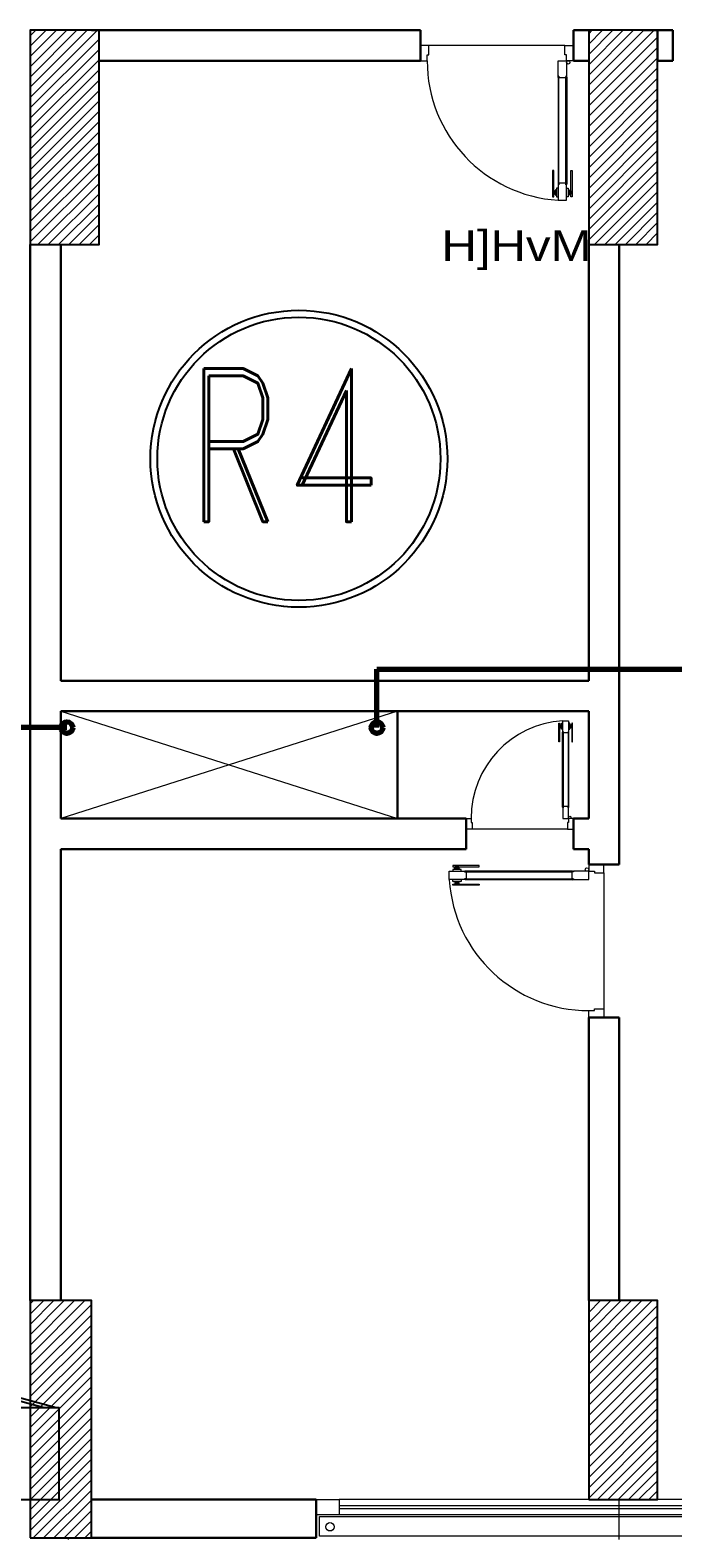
# Model space of a CAD drawing. Extents: x 800 to 995, y 398 to 804.
# Drawn here: x 884.35 to 888.55, y 742.38 to 752.23 of the extents above; entities that cross this region are included whole.
import ezdxf

# ---------------------------------------------------------------- set-up
doc = ezdxf.new("R2010")
doc.units = 0
doc.header["$MEASUREMENT"] = 0
doc.linetypes.add('ACAD_ISO02W100', pattern=[15, 12, -3])
doc.linetypes.add('CENTERX2', pattern=[4, 2.5, -0.5, 0.5, -0.5])
doc.layers.add('-FUR', color=252, linetype='CONTINUOUS')
for name, color, linetype, lineweight in [('axis', 1, 'CENTERX2', 5), ('Column', 6, 'CONTINUOUS', 25), ('DOOR', 30, 'CONTINUOUS', 9), ('elev', 90, 'CONTINUOUS', 9), ('Elevation', 150, 'CONTINUOUS', 18), ('hatch', 252, 'CONTINUOUS', 9), ('P-C-WATER', 5, 'CONTINUOUS', 70), ('P-TEXT', 1, 'CONTINUOUS', 25), ('text', 72, 'CONTINUOUS', 15), ('Wall', 252, 'CONTINUOUS', 30), ('WINDOW', 252, 'CONTINUOUS', 5)]:
    doc.layers.add(name, color=color, linetype=linetype, lineweight=lineweight)
doc.styles.add('ROMANC', font='romand.shx')
doc.styles.add('SOSA2', font='SOSA.shx', dxfattribs={"width": 0.8})
pattern_1 = [(45, (1093.753867, 428.309505), (-0.0336759605, 0.0336759605), [])]

msp = doc.modelspace()

# ---------------------------------------------------------------- hatches: boundary and pattern name
at = {"layer": 'hatch'}
h = msp.add_hatch(dxfattribs=at)
h.set_pattern_fill('ANSI31', color=252, scale=0.015, style=0)
h.set_pattern_definition(pattern_1)
h.paths.add_polyline_path([(884.3467, 750.8316), (884.7967, 750.8316), (884.7967, 752.2316), (884.3467, 752.2316)])
h = msp.add_hatch(dxfattribs=at)
h.set_pattern_fill('ANSI31', color=252, scale=0.015, style=0)
h.set_pattern_definition(pattern_1)
h.paths.add_polyline_path([(887.9967, 750.8316), (888.4467, 750.8316), (888.4467, 752.2316), (887.9967, 752.2316)])
h = msp.add_hatch(dxfattribs=at)
h.set_pattern_fill('ANSI31', color=252, scale=0.015, style=0)
h.set_pattern_definition(pattern_1)
h.paths.add_polyline_path([(884.3467, 742.3816), (884.7467, 742.3816), (884.7467, 743.9316), (884.3467, 743.9316)])
h = msp.add_hatch(dxfattribs=at)
h.set_pattern_fill('ANSI31', color=252, scale=0.015, style=0)
h.set_pattern_definition([(45, (1093.803867, 428.559505), (-0.0336759605, 0.0336759605), [])])
h.paths.add_polyline_path([(887.9967, 742.6316), (888.4467, 742.6316), (888.4467, 743.9316), (887.9967, 743.9316)])

# ---------------------------------------------------------------- linework, layer by layer
at = {"layer": '-FUR', "linetype": 'ACAD_ISO02W100'}
for p, q in [((884.4394, 743.2316), (884.098, 743.3231)), ((884.5167, 743.2316), (884.1031, 743.3424)), ((883.6367, 742.6316), (884.5367, 742.6316))]:
    msp.add_line(p, q, dxfattribs=at)
at = {"layer": '-FUR'}
msp.add_lwpolyline([(883.6367, 742.6316), (884.5367, 742.6316), (884.5367, 743.2316), (883.6367, 743.2316)], close=True, dxfattribs=at)
at = {"layer": 'axis', "color": 0, "ltscale": 0.3}
for p, q in [((888.1967, 739.9704), (888.1967, 742.6316)), ((884.5967, 739.9704), (884.5967, 742.3816))]:
    msp.add_line(p, q, dxfattribs=at)
at = {"layer": 'Column', "color": 252}
for points in [[(884.3467, 750.8316), (884.7967, 750.8316), (884.7967, 752.2316), (884.3467, 752.2316)], [(887.9967, 750.8316), (888.4467, 750.8316), (888.4467, 752.2316), (887.9967, 752.2316)], [(884.3467, 742.3816), (884.7467, 742.3816), (884.7467, 743.9316), (884.3467, 743.9316)], [(887.9967, 742.6316), (888.4467, 742.6316), (888.4467, 743.9316), (887.9967, 743.9316)]]:
    msp.add_lwpolyline(points, close=True, dxfattribs=at)
at = {"layer": 'DOOR', "color": 251}
for p, q in [((887.8412, 752.1316), (886.9523, 752.1316)), ((888.0967, 746.726), (888.0967, 745.8371))]:
    msp.add_line(p, q, dxfattribs=at)
at = {"layer": 'DOOR', "color": 252}
for p, q in [((887.7962, 751.926), (887.7962, 751.2261)), ((887.8012, 751.2261), (887.8012, 751.926)), ((887.8478, 751.2261), (887.8478, 751.926)), ((887.8528, 751.926), (887.8528, 751.2261)), ((887.8267, 747.6493), (887.8267, 747.7193)), ((887.8267, 747.7193), (887.8656, 747.7193)), ((887.8656, 747.7193), (887.8656, 747.6493)), ((887.8012, 747.5831), (887.8012, 747.7037)), ((887.8012, 747.7037), (887.8068, 747.7037)), ((887.8068, 747.7037), (887.8068, 747.5831)), ((887.8068, 747.6773), (887.8068, 747.691)), ((887.815, 747.6912), (887.8105, 747.6912)), ((887.8105, 747.6912), (887.8105, 747.6771)), ((887.8105, 747.691), (887.8105, 747.6773)), ((887.8105, 747.6771), (887.815, 747.6771)), ((887.815, 747.6721), (887.815, 747.6962)), ((887.815, 747.6962), (887.8189, 747.6962)), ((887.815, 747.6771), (887.815, 747.6912)), ((887.8189, 747.6721), (887.815, 747.6721)), ((887.8189, 747.6648), (887.8189, 747.7037)), ((887.8189, 747.7037), (887.8267, 747.7037)), ((887.8267, 747.6648), (887.8189, 747.6648)), ((887.8263, 747.1554), (887.8263, 747.6454)), ((887.8298, 747.6493), (887.8267, 747.6493)), ((887.8298, 747.6415), (887.8298, 747.6493)), ((887.8298, 747.6489), (887.8298, 747.6419)), ((887.8298, 747.6454), (887.8298, 747.1554)), ((887.8625, 747.6415), (887.8298, 747.6415)), ((887.8625, 747.6493), (887.8625, 747.6415)), ((887.8656, 747.6493), (887.8625, 747.6493)), ((887.8625, 747.6489), (887.8625, 747.6419)), ((887.8625, 747.6454), (887.8625, 747.1554)), ((887.8734, 747.7037), (887.8656, 747.7037)), ((887.8656, 747.6648), (887.8734, 747.6648)), ((887.8659, 747.1554), (887.8659, 747.6454)), ((887.8734, 747.6648), (887.8734, 747.7037)), ((887.8772, 747.6962), (887.8734, 747.6962)), ((887.8734, 747.6721), (887.8772, 747.6721)), ((887.8772, 747.6721), (887.8772, 747.6962)), ((887.8772, 747.6912), (887.8818, 747.6912)), ((887.8772, 747.6771), (887.8772, 747.6912)), ((887.8818, 747.6771), (887.8772, 747.6771)), ((887.8818, 747.6912), (887.8818, 747.6771)), ((887.8818, 747.691), (887.8818, 747.6773)), ((887.8911, 747.7037), (887.8855, 747.7037)), ((887.8855, 747.7037), (887.8855, 747.5831)), ((887.8855, 747.6773), (887.8855, 747.691)), ((887.8911, 747.5831), (887.8911, 747.7037)), ((887.8068, 747.5831), (887.8012, 747.5831)), ((887.8855, 747.5831), (887.8911, 747.5831)), ((887.8298, 747.1516), (887.8267, 747.1516)), ((887.8267, 747.1516), (887.8267, 747.0816)), ((887.8625, 747.1593), (887.8298, 747.1593)), ((887.8298, 747.1593), (887.8298, 747.1516)), ((887.8298, 747.152), (887.8298, 747.1589)), ((887.8625, 747.1516), (887.8625, 747.1593)), ((887.8625, 747.152), (887.8625, 747.1589)), ((887.8656, 747.1516), (887.8625, 747.1516)), ((887.8656, 747.0816), (887.8656, 747.1516)), ((887.1967, 747.0116), (887.1967, 747.0816)), ((887.1967, 747.0816), (887.2279, 747.0816)), ((887.2279, 747.0816), (887.2279, 747.055)), ((887.2279, 747.055), (887.2357, 747.055)), ((887.2357, 747.055), (887.2356, 747.0116)), ((887.8267, 747.0816), (887.8656, 747.0816)), ((887.8656, 747.055), (887.8578, 747.055)), ((887.8578, 747.055), (887.8578, 747.0116)), ((887.8967, 747.0816), (887.8656, 747.0816)), ((887.8656, 747.0816), (887.8656, 747.055)), ((887.8967, 747.0116), (887.8967, 747.0816)), ((887.2356, 747.0116), (887.1967, 747.0116)), ((887.8578, 747.0116), (887.2356, 747.0116)), ((887.8578, 747.0116), (887.8967, 747.0116)), ((887.8912, 746.7377), (887.1913, 746.7377)), ((887.1913, 746.7327), (887.8912, 746.7327)), ((887.1913, 746.686), (887.8912, 746.686)), ((887.8912, 746.6811), (887.1913, 746.6811))]:
    msp.add_line(p, q, dxfattribs=at)
at = {"layer": 'DOOR', "color": 5}
for points in [[(886.8967, 752.1316), (886.8967, 752.0316), (886.9413, 752.0316), (886.9413, 752.0695), (886.9524, 752.0695), (886.9523, 752.1316)], [(887.8967, 752.1316), (887.8967, 752.0316), (887.8523, 752.0316), (887.8523, 752.0695), (887.8412, 752.0695), (887.8412, 752.1316)], [(887.8478, 751.9316), (887.8478, 751.9205), (887.8012, 751.9205), (887.8012, 751.9316), (887.7967, 751.9316), (887.7967, 752.0316), (887.7967, 752.0316), (887.8523, 752.0316), (887.8523, 751.9316)], [(887.8478, 751.2206), (887.8478, 751.2317), (887.8012, 751.2317), (887.8012, 751.2206), (887.7967, 751.2206), (887.7967, 751.1206), (887.7967, 751.1206), (887.8523, 751.1206), (887.8523, 751.2206)], [(887.1857, 746.7327), (887.1968, 746.7327), (887.1968, 746.686), (887.1857, 746.686), (887.1857, 746.6816), (887.0857, 746.6816), (887.0857, 746.6816), (887.0857, 746.7371), (887.1857, 746.7371)], [(887.8967, 746.7327), (887.8856, 746.7327), (887.8856, 746.686), (887.8967, 746.686), (887.8967, 746.6816), (887.9967, 746.6816), (887.9967, 746.6816), (887.9967, 746.7371), (887.8967, 746.7371)], [(888.0967, 746.7816), (887.9967, 746.7816), (887.9967, 746.7371), (888.0346, 746.7371), (888.0346, 746.726), (888.0967, 746.726)], [(888.0967, 745.7816), (887.9967, 745.7816), (887.9967, 745.8261), (888.0346, 745.8261), (888.0346, 745.8373), (888.0967, 745.8371)]]:
    msp.add_lwpolyline(points, close=True, dxfattribs=at)
for points in [[(887.8012, 751.9211), (887.8012, 751.9211, -1), (887.8012, 751.931)], [(887.8478, 751.9211), (887.8478, 751.9211, 1), (887.8478, 751.931)], [(887.8012, 751.2311), (887.8012, 751.2311, 1), (887.8012, 751.2212)], [(887.8478, 751.2311), (887.8478, 751.2311, -1), (887.8478, 751.2212)], [(887.1962, 746.7327), (887.1962, 746.7327, 1), (887.1863, 746.7327)], [(887.8862, 746.7327), (887.8862, 746.7327, -1), (887.8961, 746.7327)], [(887.1962, 746.686), (887.1962, 746.686, -1), (887.1863, 746.686)], [(887.8862, 746.686), (887.8862, 746.686, 1), (887.8961, 746.686)]]:
    msp.add_lwpolyline(points, format="xyb", close=True, dxfattribs=at)
at = {"layer": 'DOOR', "color": 1}
for points in [[(887.7683, 751.3151), (887.7603, 751.3151), (887.7603, 751.1428), (887.7683, 751.1428)], [(887.8807, 751.3151), (887.8887, 751.3151), (887.8887, 751.1428), (887.8807, 751.1428)], [(887.7801, 751.1606), (887.7736, 751.1606), (887.7736, 751.1808), (887.7801, 751.1808)], [(887.8689, 751.1606), (887.8754, 751.1606), (887.8754, 751.1808), (887.8689, 751.1808)], [(887.2803, 746.7655), (887.2803, 746.7735), (887.1079, 746.7735), (887.1079, 746.7655)], [(887.1257, 746.7538), (887.1257, 746.7602), (887.146, 746.7602), (887.146, 746.7538)], [(887.2803, 746.6532), (887.2803, 746.6452), (887.1079, 746.6452), (887.1079, 746.6532)], [(887.1257, 746.6649), (887.1257, 746.6585), (887.146, 746.6585), (887.146, 746.6649)]]:
    msp.add_lwpolyline(points, close=True, dxfattribs=at)
for points in [[(887.7683, 751.1609, 1), (887.7736, 751.1609), (887.7736, 751.1609), (887.7736, 751.1805), (887.7736, 751.1805, 1), (887.7683, 751.1805), (887.7683, 751.1805)], [(887.8807, 751.1609, -1), (887.8754, 751.1609), (887.8754, 751.1609), (887.8754, 751.1805), (887.8754, 751.1805, -1), (887.8807, 751.1805), (887.8807, 751.1805)], [(887.126, 746.7655, 1), (887.126, 746.7602), (887.126, 746.7602), (887.1457, 746.7602), (887.1457, 746.7602, 1), (887.1457, 746.7655), (887.1457, 746.7655)], [(887.126, 746.6532, -1), (887.126, 746.6585), (887.126, 746.6585), (887.1457, 746.6585), (887.1457, 746.6585, -1), (887.1457, 746.6532), (887.1457, 746.6532)]]:
    msp.add_lwpolyline(points, format="xyb", close=True, dxfattribs=at)
for points in [[(887.7856, 751.188), (887.7801, 751.188), (887.7801, 751.1535), (887.7856, 751.1535)], [(887.8523, 751.1984), (887.8634, 751.1984), (887.8634, 751.1428), (887.8523, 751.1428)], [(887.8634, 751.188), (887.8689, 751.188), (887.8689, 751.1535), (887.8634, 751.1535)], [(887.1635, 746.7371), (887.1635, 746.7482), (887.1079, 746.7482), (887.1079, 746.7371)], [(887.1531, 746.7482), (887.1531, 746.7538), (887.1186, 746.7538), (887.1186, 746.7482)], [(887.1531, 746.6705), (887.1531, 746.6649), (887.1186, 746.6649), (887.1186, 746.6705)]]:
    msp.add_lwpolyline(points, dxfattribs=at)
at = {"layer": 'DOOR', "color": 5}
for points in [[(887.7967, 751.1984), (887.7856, 751.1984), (887.7856, 751.1428), (887.7967, 751.1428)], [(887.1635, 746.6816), (887.1635, 746.6705), (887.1079, 746.6705), (887.1079, 746.6816)]]:
    msp.add_lwpolyline(points, dxfattribs=at)
for centre in [(887.8634, 752.0205), (887.9856, 746.7482)]:
    msp.add_circle(centre, 0.0111, dxfattribs=at)
at = {"layer": 'DOOR', "color": 252}
msp.add_circle((887.8734, 747.0893), 0.00778, dxfattribs=at)
for centre, radius, start, end in [((887.8541, 752.0316), 0.9128, 180, 266.39768), ((887.8668, 747.0816), 0.639, 93.60232, 180), ((887.8087, 747.691), 0.00185, 0, 180), ((887.8087, 747.6773), 0.00185, 180, 0), ((887.8298, 747.6454), 0.00347, 90, 270), ((887.8625, 747.6454), 0.00347, 270, 90), ((887.8836, 747.691), 0.00185, 0, 180), ((887.8836, 747.6773), 0.00185, 180, 0), ((887.8298, 747.1554), 0.00347, 90, 270), ((887.8625, 747.1554), 0.00347, 270, 90), ((887.9967, 746.7389), 0.9128, 183.60232, 270)]:
    msp.add_arc(centre, radius, start, end, dxfattribs=at)
at = {"layer": 'elev', "color": 252, "linetype": 'Continuous'}
for p, q in [((886.2167, 742.6316), (886.3667, 742.6316)), ((886.2167, 742.5316), (886.2167, 742.6316)), ((886.3667, 742.6316), (886.3667, 742.5316)), ((886.3667, 742.5316), (886.2167, 742.5316))]:
    msp.add_line(p, q, dxfattribs=at)
at = {"layer": 'Elevation', "color": 252}
for p, q in [((886.2367, 742.5216), (899.8867, 742.5216)), ((886.2367, 742.3916), (886.2367, 742.5216)), ((899.8867, 742.3916), (886.2367, 742.3916))]:
    msp.add_line(p, q, dxfattribs=at)
msp.add_circle((886.306, 742.4536), 0.0273, dxfattribs=at)
at = {"layer": 'hatch', "color": 252}
for p, q in [((886.7467, 747.7816), (884.5467, 747.0816)), ((884.5467, 747.7816), (886.7467, 747.0816))]:
    msp.add_line(p, q, dxfattribs=at)
at = {"layer": 'P-C-WATER', "linetype": 'Continuous'}
for p, q in [((886.6133, 747.6749), (886.6133, 748.0564)), ((886.6133, 748.0564), (896.0483, 748.0564)), ((884.5871, 747.6749), (882.9867, 747.6749))]:
    msp.add_line(p, q, dxfattribs=at)
for centre in [(884.5871, 747.6749), (884.5871, 747.6749), (886.6133, 747.6749)]:
    msp.add_circle(centre, 0.0375, dxfattribs=at)
at = {"layer": 'P-TEXT', "color": 41}
for radius in [0.9702, 0.9251]:
    msp.add_circle((886.1031, 749.4311), radius, dxfattribs=at)
at = {"layer": 'Wall', "color": 252, "linetype": 'Continuous'}
for p, q in [((884.7467, 752.2316), (886.8967, 752.2316)), ((886.8967, 752.0316), (886.8967, 752.2316)), ((887.8967, 752.2316), (887.9967, 752.2316)), ((887.8967, 752.0316), (887.8967, 752.2316)), ((888.4467, 752.2316), (888.3467, 752.2316)), ((888.4467, 752.2316), (888.3467, 752.2316)), ((888.4467, 752.0316), (888.4467, 752.2316)), ((888.4467, 752.0316), (888.4467, 752.2316)), ((888.5467, 752.2316), (888.4467, 752.2316)), ((884.7967, 752.0316), (886.8967, 752.0316)), ((887.8967, 752.0316), (887.9967, 752.0316)), ((888.5467, 752.0316), (888.4467, 752.0316)), ((884.3467, 750.8316), (884.3467, 743.9316)), ((884.5467, 750.8316), (884.5467, 747.9816)), ((887.9967, 750.8608), (887.9967, 747.9816)), ((888.1967, 750.8316), (888.1967, 746.7816)), ((887.9967, 747.9816), (884.5467, 747.9816)), ((884.5467, 747.7816), (884.5467, 747.0816)), ((884.5467, 747.7816), (887.9967, 747.7816)), ((886.7467, 747.7816), (886.7467, 747.0816)), ((887.9967, 747.7816), (887.9967, 747.0816)), ((887.1967, 747.0816), (884.5467, 747.0816)), ((887.1967, 747.0816), (887.1967, 746.8816)), ((887.8967, 747.0816), (887.8967, 746.8816)), ((887.9967, 747.0816), (887.8967, 747.0816)), ((884.5467, 746.8816), (884.5467, 743.9316)), ((884.5467, 746.8816), (887.1967, 746.8816)), ((887.8967, 746.8816), (887.9967, 746.8816)), ((887.9967, 746.8816), (887.9967, 746.7816)), ((887.9967, 746.7816), (888.1967, 746.7816)), ((887.9967, 745.7816), (888.1967, 745.7816)), ((887.9967, 745.7816), (887.9967, 743.9316)), ((888.1967, 745.7816), (888.1967, 743.9316)), ((886.2167, 742.6316), (884.7467, 742.6316)), ((886.2167, 742.6316), (886.2167, 742.3816)), ((886.2167, 742.3816), (884.7467, 742.3816))]:
    msp.add_line(p, q, dxfattribs=at)
at = {"layer": 'Wall', "color": 252}
msp.add_line((888.5467, 752.0316), (888.5467, 752.2316), dxfattribs=at)
at = {"layer": 'WINDOW', "color": 252, "linetype": 'Continuous'}
for p, q in [((890.4717, 742.6316), (886.3667, 742.6316)), ((890.4717, 742.5916), (886.3667, 742.5916)), ((890.4717, 742.5716), (886.3667, 742.5716)), ((890.4717, 742.5316), (886.3667, 742.5316))]:
    msp.add_line(p, q, dxfattribs=at)

# ---------------------------------------------------------------- texts
at = {"layer": 'P-TEXT', "color": 41, "style": 'ROMANC', "width": 0.75}
msp.add_text('R4', height=1, dxfattribs=at).set_placement((885.3531, 749.0202))
at = {"layer": 'text', "color": 252, "style": 'SOSA2', "width": 1.2}
msp.add_text('H]HvM', height=0.2, dxfattribs=at).set_placement((887.0343, 750.7241))

doc.saveas('drawing.dxf')
